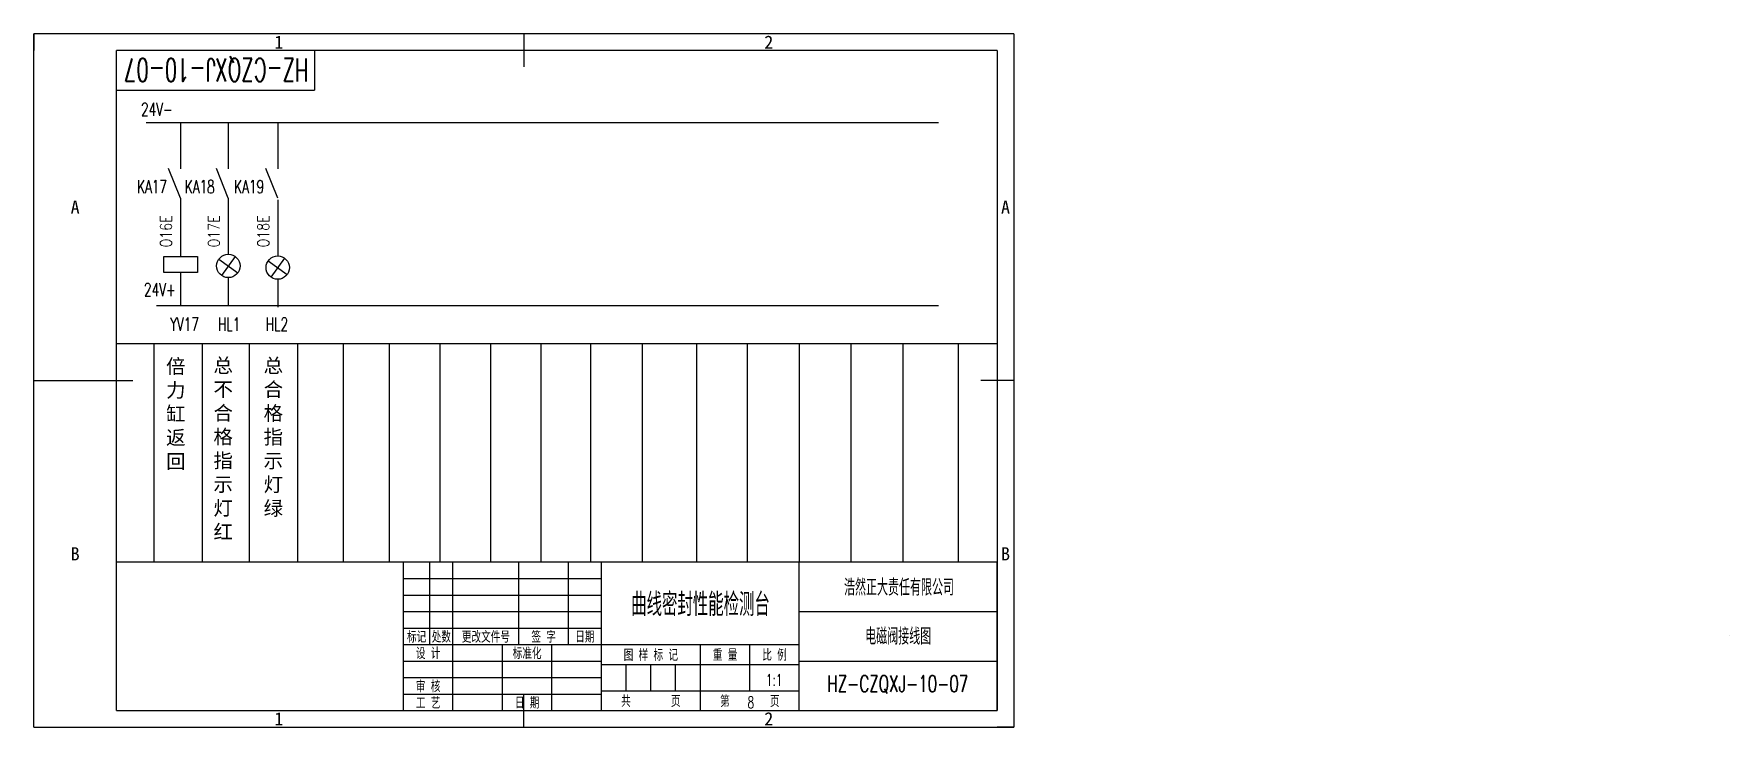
# Model space of a CAD drawing. Header units: millimetres. Extents: x -25 to 489, y -5 to 205.
import ezdxf
from ezdxf.enums import TextEntityAlignment as Align

# ---------------------------------------------------------------- set-up
doc = ezdxf.new("R2010")
doc.units = ezdxf.units.MM
doc.header["$LTSCALE"] = 10
for name, color, linetype in [('1轮廓实线层', 7, 'Continuous'), ('2', 92, 'Continuous'), ('2细线层', 4, 'Continuous'), ('6文字层', 3, 'Continuous'), ('图框层', 7, 'Continuous')]:
    doc.layers.add(name, color=color, linetype=linetype)
doc.styles.add('PC_TEXTSTYLE', font='romans.shx', dxfattribs={"width": 0.8, "bigfont": 'hzfs.shx'})

# ---------------------------------------------------------------- blocks, each defined once
blk = doc.blocks.new('PC_TITLE_BLOCK')
at = {"layer": '1轮廓实线层'}
for p, q in [((0, 45), (-180, 45)), ((-180, 0), (-180, 45)), ((-172, 20), (-172, 45)), ((-165, 20), (-165, 45)), ((-145, 20), (-145, 45)), ((-130, 20), (-130, 45)), ((-120, 0), (-120, 45)), ((-60, 30), (0, 30)), ((-180, 20), (-60, 20)), ((-165, 0), (-165, 20)), ((-150, 0), (-150, 20)), ((-135, 0), (-135, 20)), ((-60, 15), (0, 15)), ((-180, 0), (0, 0))]:
    blk.add_line(p, q, dxfattribs=at)
at = {"layer": '1轮廓实线层', "color": 7}
for p, q in [((-60, 0), (-60, 45)), ((-180, 25), (-120, 25))]:
    blk.add_line(p, q, dxfattribs=at)
at = {"layer": '2细线层'}
for p, q in [((-180, 40), (-120, 40)), ((-180, 35), (-120, 35)), ((-180, 30), (-120, 30)), ((-90, 0), (-90, 20)), ((-75, 6), (-75, 20)), ((-180, 15), (-120, 15)), ((-120, 14), (-60, 14)), ((-112.5, 6), (-112.5, 14)), ((-105, 6), (-105, 14)), ((-97.5, 6), (-97.5, 14)), ((-180, 10), (-120, 10)), ((-120, 6), (-60, 6)), ((-180, 5), (-120, 5))]:
    blk.add_line(p, q, dxfattribs=at)
at = {"layer": '图框层'}
blk.add_line((0, 0), (0, 45), dxfattribs=at)
at = {"layer": '6文字层', "style": 'PC_TEXTSTYLE', "width": 0.667}
for s, p in [('标记', (-176, 22.5)), ('处数', (-168.5, 22.5)), (' 更改文件号 ', (-155, 22.5)), (' 签 字 ', (-137.5, 22.5)), (' 日期 ', (-125, 22.5)), (' 设 计 ', (-172.5, 17.51)), (' 标准化 ', (-142.5, 17.51)), (' 图 样 标 记 ', (-105, 17)), (' 重 量 ', (-82.5, 17)), (' 比 例 ', (-67.5, 17)), (' 审 核 ', (-172.5, 7.5)), (' 工 艺 ', (-172.5, 2.5)), (' 日 期 ', (-142.5, 2.5)), ('共       页', (-105, 3)), ('第       页', (-75, 3))]:
    blk.add_text(s, height=3.5, dxfattribs=at).set_placement(p, align=Align.MIDDLE)
at = {"layer": '6文字层', "style": 'PC_TEXTSTYLE', "flags": 8}
for tag, height, width, p, p2 in [('产品名称或材料标记', 7, 0.600652, (-113.46, 28.64), (-66.42, 28.64)), ('企业名称', 5, 1.98445, (-54.29, 34.82), (-5.27, 34.82)), ('图样名称', 5, 2.004495, (-54.79, 19.98), (-5.27, 19.98)), ('标准化', 3.5, 1.023147, (-133.83, 15.37), (-120.75, 15.37)), ('重量', 3.5, 1.408247, (-88.46, 7.54), (-76.55, 7.54)), ('比例', 3.5, 1.385287, (-73.35, 7.54), (-61.93, 7.54)), ('图样代号', 5, 2.006536, (-54.79, 5.63), (-5.52, 5.63)), ('审核', 3.5, 1.579393, (-163.99, 5.37), (-150.63, 5.37)), ('工艺', 3.5, 1.621807, (-164.21, 0.37), (-150.89, 0.37)), ('日期', 3.5, 1.560088, (-133.83, 0.37), (-120.75, 0.37)), ('共几页', 3.5, 0.557144, (-108.07, 0.63), (-101.05, 0.63))]:
    blk.add_attdef(tag, text='', height=height, dxfattribs=dict(at, width=width)).set_placement(p, p2, align=Align.FIT)
at = {"layer": '6文字层', "style": 'PC_TEXTSTYLE', "width": 3.962018, "flags": 8}
blk.add_attdef('设计', text='', height=3.5, rotation=358.4644, dxfattribs=at).set_placement((-164.23, 15.37), (-150.37, 15), align=Align.FIT)
at = {"layer": '6文字层', "color": 3, "style": 'PC_TEXTSTYLE', "width": 0.56476, "flags": 8}
blk.add_attdef('第几页', text='', height=3.5, dxfattribs=at).set_placement((-78.29, 0.75), (-71.16, 0.75), align=Align.FIT)
at = {"layer": '6文字层', "ltscale": 10, "style": 'PC_TEXTSTYLE', "flags": 1}
blk.add_attdef('图纸张数', (-58.68, -0.49), '', height=2.5, dxfattribs=at)
blk = doc.blocks.new('PC_TYDH_BLOCK')
at = {"layer": '2细线层', "linetype": 'Continuous'}
for p in [(60, 0), (0, -12)]:
    blk.add_line(p, (60, -12), dxfattribs=at)
at = {"layer": '6文字层', "style": 'PC_TEXTSTYLE', "width": 1.815486}
blk.add_attdef('图样代号', text='', height=7, rotation=180, dxfattribs=at).set_placement((58.24, -2.4), (2.35, -2.4), align=Align.FIT)

msp = doc.modelspace()

# ---------------------------------------------------------------- linework, layer by layer
for p, q in [((19.45, 155.27), (15.83, 164.22)), ((33.93, 155.27), (30.31, 164.22)), ((48.9, 155.27), (45.28, 164.22))]:
    msp.add_line(p, q)
msp.add_lwpolyline([(14.36, 137.57), (24.55, 137.57), (24.55, 132.74), (14.36, 132.74)], close=True)
at = {"layer": '1轮廓实线层'}
for p, q in [((123.5, 205), (123.5, 195)), ((0, 0), (0, 200)), ((267, 200), (0, 200)), ((267, 200), (267, 0)), ((9, 178.17), (249.15, 178.17)), ((19.45, 178.17), (19.45, 164.13)), ((33.93, 178.17), (33.93, 164.13)), ((48.9, 178.17), (48.9, 164.13)), ((19.45, 155.27), (19.45, 137.57)), ((33.93, 155.27), (33.93, 138.24)), ((48.9, 154.77), (48.9, 137.74)), ((31.05, 136.75), (36.81, 132.66)), ((35.98, 137.59), (31.88, 131.82)), ((46.02, 136.25), (51.78, 132.16)), ((50.95, 137.09), (46.86, 131.32)), ((19.45, 132.74), (19.45, 122.75)), ((33.93, 131.17), (33.93, 122.75)), ((48.9, 130.67), (48.9, 122.25)), ((12.17, 122.75), (249.15, 122.75)), ((-25, 100), (5, 100)), ((272, 100), (262, 100)), ((0, 0), (267, 0)), ((123.5, -5), (123.5, 5))]:
    msp.add_line(p, q, dxfattribs=at)
for centre in [(33.93, 134.7), (48.9, 134.2)]:
    msp.add_circle(centre, 3.54, dxfattribs=at)
at = {"layer": '2'}
msp.add_line((488.82, 22.72), (488.82, 22.72), dxfattribs=at)
at = {"layer": '2细线层'}
for p, q in [((-25, -5), (-25, 205)), ((272, 205), (-25, 205)), ((-25, 205), (-25, 200)), ((123.5, 205), (123.5, 200)), ((272, 205), (272, -5)), ((-25, 100), (0, 100)), ((272, 100), (267, 100)), ((-25, -5), (-25, 0)), ((123.5, -5), (123.5, 0)), ((-25, -5), (272, -5)), ((-25, -5), (0, -5)), ((272, -5), (267, -5))]:
    msp.add_line(p, q, dxfattribs=at)
at = {"layer": '6文字层'}
for p, q in [((0, 111.2), (267, 111.2)), ((11.37, 111.2), (11.37, 45)), ((25.99, 111.2), (25.99, 45)), ((40.25, 111.2), (40.25, 45)), ((54.87, 111.2), (54.87, 45)), ((68.76, 111.2), (68.76, 45)), ((82.65, 111.2), (82.65, 45)), ((98, 111.2), (98, 45)), ((113.35, 111.2), (113.35, 45)), ((128.7, 111.2), (128.7, 45)), ((143.69, 111.2), (143.69, 45)), ((159.41, 111.2), (159.41, 45)), ((175.86, 111.2), (175.86, 45)), ((191.21, 111.2), (191.21, 45)), ((206.93, 111.2), (206.93, 45)), ((222.64, 111.2), (222.64, 45)), ((238.36, 111.2), (238.36, 45)), ((255.17, 111.2), (255.17, 45)), ((87, 45), (0, 45))]:
    msp.add_line(p, q, dxfattribs=at)

# ---------------------------------------------------------------- block references
at = {"layer": '图框层'}
ref = msp.add_blockref('PC_TYDH_BLOCK', (0, 200), dxfattribs=at)
ref.add_attrib('图样代号', 'HZ-CZQXJ-10-07', dxfattribs={"layer": '6文字层', "height": 7, "rotation": 180, "style": 'PC_TEXTSTYLE', "width": 0.566488}).set_placement((58.24, 197.6), (2.35, 197.6), align=Align.FIT)
ref = msp.add_blockref('PC_TITLE_BLOCK', (267, 0), dxfattribs=at)
ref.add_attrib('产品名称或材料标记', '曲线密封性能检测台', dxfattribs={"layer": '6文字层', "height": 7, "style": 'PC_TEXTSTYLE', "width": 0.667}).set_placement((177.06, 28.64), align=Align.CENTER)
ref.add_attrib('图样名称', '电磁阀接线图', dxfattribs={"layer": '6文字层', "height": 5, "style": 'PC_TEXTSTYLE', "width": 0.667}).set_placement((236.97, 19.98), align=Align.CENTER)
ref.add_attrib('企业名称', '浩然正大责任有限公司', dxfattribs={"layer": '6文字层', "height": 5, "style": 'PC_TEXTSTYLE', "width": 0.667}).set_placement((237.22, 34.82), align=Align.CENTER)
ref.add_attrib('图样代号', 'HZ-CZQXJ-10-07', dxfattribs={"layer": '6文字层', "height": 5, "style": 'PC_TEXTSTYLE', "width": 0.667}).set_placement((236.85, 5.63), align=Align.CENTER)
ref.add_attrib('比例', '1:1', dxfattribs={"layer": '6文字层', "height": 3.5, "style": 'PC_TEXTSTYLE', "width": 0.667}).set_placement((199.36, 7.54), align=Align.CENTER)
ref.add_attrib('第几页', '8', dxfattribs={"layer": '6文字层', "color": 3, "height": 3.5, "style": 'PC_TEXTSTYLE', "width": 0.667}).set_placement((192.28, 0.75), align=Align.CENTER)

# ---------------------------------------------------------------- texts
at = {"layer": '2', "char_height": 4.32, "width": 1.4314, "attachment_point": 1}
for s, insert in [('{\\fSimSun|b0|i0|c134|p6;倍力缸返回}', (15.07, 106.44)), ('{\\fSimSun|b0|i0|c134|p6;总不合格指示灯\\P红}', (29.43, 106.72)), ('{\\fSimSun|b0|i0|c134|p6;总合格指示灯绿}', (44.63, 106.66))]:
    msp.add_mtext(s, dxfattribs=dict(at, insert=insert))
at = {"layer": '6文字层'}
for s, p in [('1', (49.25, 202.5)), ('2', (197.75, 202.5)), ('A', (-12.5, 152.5)), ('A', (269.5, 152.5)), ('B', (-12.5, 47.5)), ('B', (269.5, 47.5)), ('1', (49.25, -2.5)), ('2', (197.75, -2.5))]:
    msp.add_text(s, height=4, dxfattribs=at).set_placement(p, align=Align.MIDDLE)
at = {"layer": '6文字层', "style": 'PC_TEXTSTYLE', "width": 0.67}
for s, p in [('24V-', (7.46, 180.14)), ('KA17', (6.24, 156.71)), ('KA18', (20.72, 156.71)), ('KA19', (35.69, 156.71)), ('24V+', (8.36, 125.52)), ('YV17', (16.27, 115.09)), ('HL1', (30.77, 115.09)), ('HL2', (45.27, 115.09))]:
    msp.add_text(s, height=4, dxfattribs=at).set_placement(p)
at = {"layer": '6文字层', "style": 'PC_TEXTSTYLE', "width": 0.8}
for s, p in [('O16E', (16.81, 140.31)), ('O17E', (31.29, 140.31)), ('O18E', (46.26, 140.31))]:
    msp.add_text(s, height=3.5, rotation=90, dxfattribs=at).set_placement(p)

doc.saveas('drawing.dxf')
